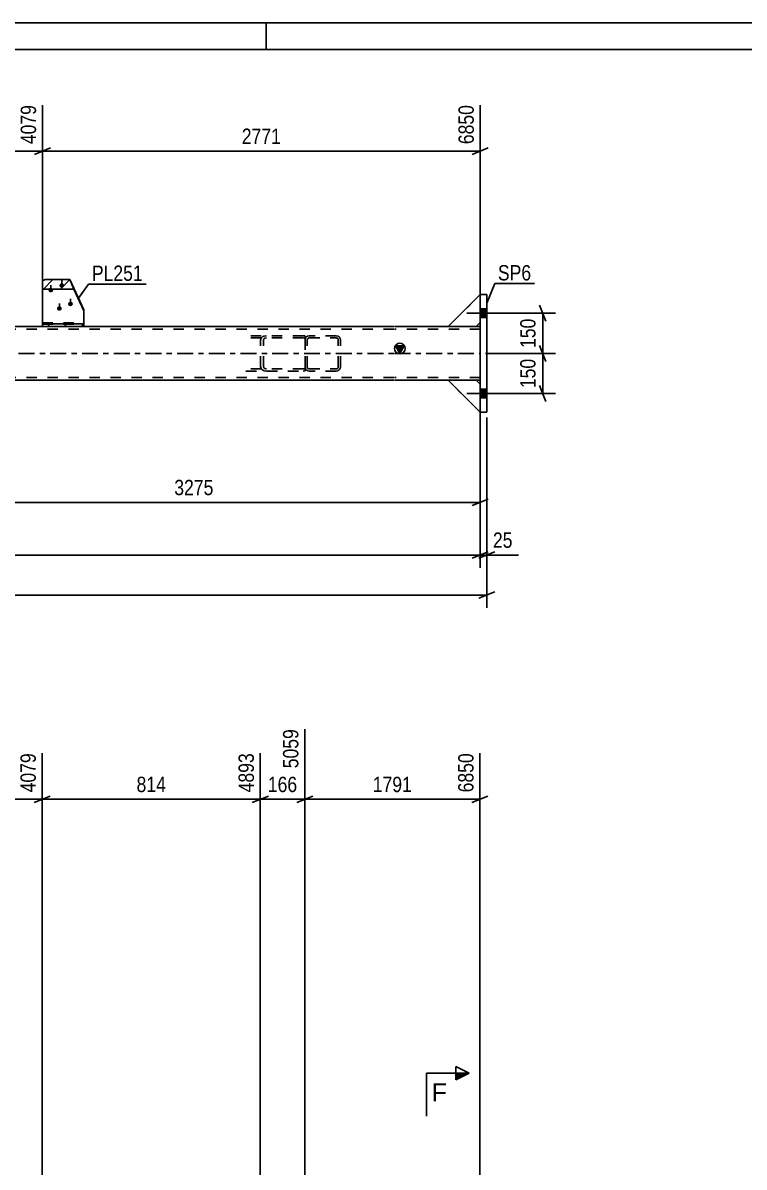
# Model space of a CAD drawing. Header units: millimetres. Extents: x 0 to 841, y 0 to 594.
# Drawn here: x 165.6 to 300.2, y 380.3 to 594 of the extents above; entities that cross this region are included whole.
import ezdxf

# ---------------------------------------------------------------- set-up
doc = ezdxf.new("R2010")
doc.units = ezdxf.units.MM
doc.linetypes.add('DXK_LINE_DOT2', pattern=[3.9198, 1.9599, -1.9599])
doc.linetypes.add('DXK_LINE_DOT3', pattern=[5.9187, 2.979, -0.9799, 0.9799, -0.9799])
doc.styles.add('Arial', font='ARIAL.TTF', dxfattribs={"height": 0.2})
doc.styles.add('Arial Narrow', font='ARIALN.TTF', dxfattribs={"height": 0.2})

# ---------------------------------------------------------------- blocks, each defined once
blk = doc.blocks.new('Unknown-761548639-1132')
at = {"color": 5, "linetype": 'Continuous'}
for p, q in [((841, 594), (0, 594)), ((211, 589), (211, 594)), ((836, 589), (5, 589))]:
    blk.add_line(p, q, dxfattribs=at)
blk = doc.blocks.new('Part-761548639-11711 - 11694')
at = {"color": 2, "linetype": 'Continuous'}
for p, q in [((252.22, 543.28), (250.97, 543.28)), ((250.97, 521.28), (250.97, 543.28)), ((252.22, 521.28), (252.22, 543.28)), ((250.97, 521.28), (252.22, 521.28)), ((252.22, 521.28), (252.22, 521.28))]:
    blk.add_line(p, q, dxfattribs=at)
at = {"color": 7, "linetype": 'DXK_LINE_DOT2'}
for p, q in [((250.97, 521.28), (250.97, 543.28)), ((252.22, 521.28), (252.22, 543.28))]:
    blk.add_line(p, q, dxfattribs=at)
blk = doc.blocks.new('Part-761548639-11719 - 11694')
at = {"color": 7, "linetype": 'DXK_LINE_DOT2'}
for p, q in [((250.22, 527.28), (244.97, 527.28)), ((244.97, 527.28), (250.97, 521.28)), ((250.97, 521.28), (244.97, 527.28)), ((250.97, 526.53), (250.22, 527.28)), ((250.97, 526.53), (250.22, 527.28)), ((250.97, 521.28), (250.97, 526.53)), ((250.97, 526.53), (250.97, 526.53)), ((250.97, 521.28), (250.97, 526.53)), ((250.97, 521.28), (250.97, 521.28))]:
    blk.add_line(p, q, dxfattribs=at)
blk = doc.blocks.new('Bolt-761548639-11764 - 11694')
at = {"linetype": 'Continuous'}
for points in [[(250.97, 540.61), (250.97, 538.96), (252.22, 538.96), (252.22, 540.61)], [(250.97, 540.61), (250.97, 538.96), (252.22, 538.96), (252.22, 540.61)], [(250.97, 525.61), (250.97, 523.96), (252.22, 523.96), (252.22, 525.61)], [(250.97, 525.61), (250.97, 523.96), (252.22, 523.96), (252.22, 525.61)]]:
    blk.add_hatch(color=1, dxfattribs=at).paths.add_polyline_path(points)
at = {"color": 1, "linetype": 'Continuous'}
for p, q in [((254.42, 539.78), (248.47, 539.78)), ((254.42, 539.78), (248.47, 539.78)), ((252.22, 540.61), (250.97, 540.61)), ((252.22, 540.61), (250.97, 540.61)), ((252.22, 538.96), (250.97, 538.96)), ((252.22, 538.96), (250.97, 538.96)), ((254.42, 524.78), (248.47, 524.78)), ((254.42, 524.78), (248.47, 524.78)), ((252.22, 525.61), (250.97, 525.61)), ((252.22, 525.61), (250.97, 525.61)), ((252.22, 523.96), (250.97, 523.96)), ((252.22, 523.96), (250.97, 523.96))]:
    blk.add_line(p, q, dxfattribs=at)
blk = doc.blocks.new('Part-761548639-11702 - 11694')
at = {"color": 7, "linetype": 'DXK_LINE_DOT2'}
for p, q in [((218.33, 535.09), (218.27, 534.78)), ((218.27, 529.78), (218.27, 534.78)), ((218.27, 534.78), (218.27, 534.78)), ((218.67, 534.78), (218.7, 534.94)), ((218.67, 534.78), (218.67, 534.78)), ((218.67, 529.78), (218.67, 534.78)), ((219.07, 535.58), (218.76, 535.52)), ((218.92, 535.15), (219.07, 535.18)), ((224.07, 535.58), (219.07, 535.58)), ((219.07, 535.18), (219.07, 535.18)), ((219.07, 535.18), (224.07, 535.18)), ((224.38, 535.52), (224.07, 535.58)), ((224.07, 535.18), (224.07, 535.18)), ((224.07, 535.18), (224.22, 535.15)), ((224.44, 534.94), (224.47, 534.78)), ((224.47, 534.78), (224.47, 534.78)), ((224.47, 529.78), (224.47, 534.78)), ((224.87, 534.78), (224.81, 535.09)), ((224.87, 529.78), (224.87, 534.78)), ((224.87, 534.78), (224.87, 534.78)), ((218.27, 529.78), (218.27, 529.78)), ((218.27, 529.78), (218.33, 529.48)), ((218.67, 529.78), (218.67, 529.78)), ((218.7, 529.63), (218.67, 529.78)), ((218.76, 529.04), (219.07, 528.98)), ((219.07, 529.38), (218.92, 529.41)), ((219.07, 529.38), (219.07, 529.38)), ((219.07, 529.38), (224.07, 529.38)), ((224.07, 528.98), (219.07, 528.98)), ((224.22, 529.41), (224.07, 529.38)), ((224.07, 529.38), (224.07, 529.38)), ((224.07, 528.98), (224.38, 529.04)), ((224.47, 529.78), (224.44, 529.63)), ((224.47, 529.78), (224.47, 529.78)), ((224.81, 529.48), (224.87, 529.78)), ((224.87, 529.78), (224.87, 529.78))]:
    blk.add_line(p, q, dxfattribs=at)
for centre, radius, start, end in [((219.07, 534.78), 0.8, 112.5, 157.5), ((219.07, 534.78), 0.4, 112.5, 157.5), ((224.07, 534.78), 0.4, 22.5, 67.5), ((224.07, 534.78), 0.8, 22.5, 67.5), ((219.07, 529.78), 0.8, 202.5, 247.5), ((219.07, 529.78), 0.4, 202.5, 247.5), ((224.07, 529.78), 0.4, 292.5, 337.5), ((224.07, 529.78), 0.8, 292.5, 337.5)]:
    blk.add_arc(centre, radius, start, end, dxfattribs=at)
blk = doc.blocks.new('Part-761548639-11716 - 11694')
at = {"color": 7, "linetype": 'DXK_LINE_DOT2'}
for p, q in [((217.93, 535.58), (207.22, 535.58)), ((217.93, 535.18), (207.22, 535.18)), ((210.05, 535.09), (209.97, 534.78)), ((209.97, 529.78), (209.97, 534.78)), ((210.52, 534.78), (210.56, 534.94)), ((210.52, 529.78), (210.52, 534.78)), ((211.07, 535.58), (210.65, 535.52)), ((210.86, 535.15), (211.07, 535.18)), ((217.93, 535.58), (218.27, 535.53)), ((217.93, 535.18), (218.14, 535.15)), ((218.14, 535.15), (218.27, 535.09)), ((218.27, 529.03), (218.27, 535.53)), ((218.27, 535.52), (218.27, 535.35)), ((218.27, 535.35), (218.27, 529.48)), ((217.93, 529.38), (207.22, 529.38)), ((207.22, 528.98), (217.93, 528.98)), ((209.97, 529.78), (210.05, 529.48)), ((210.56, 529.63), (210.52, 529.78)), ((210.65, 529.04), (211.07, 528.98)), ((211.07, 529.38), (210.86, 529.41)), ((218.14, 529.41), (217.93, 529.38)), ((217.93, 528.98), (218.27, 529.03)), ((218.27, 529.48), (218.14, 529.41)), ((218.27, 529.22), (218.27, 529.48)), ((218.27, 529.04), (218.27, 529.22))]:
    blk.add_line(p, q, dxfattribs=at)
for centre, radius, start, end in [((210.9, 534.55), 1, 104.5558, 147.5913), ((210.98, 534.67), 0.501, 104.5558, 147.5913), ((210.9, 530.01), 1, 212.4087, 255.4442), ((210.98, 529.9), 0.501, 212.4087, 255.4442)]:
    blk.add_arc(centre, radius, start, end, dxfattribs=at)
blk = doc.blocks.new('Part-761548639-11717 - 11694')
at = {"color": 7, "linetype": 'DXK_LINE_DOT2'}
for p, q in [((250.22, 527.28), (244.97, 527.28)), ((244.97, 527.28), (250.97, 521.28)), ((250.97, 521.28), (244.97, 527.28)), ((250.97, 526.53), (250.22, 527.28)), ((250.97, 526.53), (250.22, 527.28)), ((250.97, 521.28), (250.97, 526.53)), ((250.97, 526.53), (250.97, 526.53)), ((250.97, 521.28), (250.97, 526.53)), ((250.97, 521.28), (250.97, 521.28))]:
    blk.add_line(p, q, dxfattribs=at)
blk = doc.blocks.new('Part-761548639-11718 - 11694')
at = {"color": 2, "linetype": 'Continuous'}
for p, q in [((250.22, 527.28), (244.97, 527.28)), ((244.97, 527.28), (250.97, 521.28)), ((250.97, 526.53), (250.22, 527.28))]:
    blk.add_line(p, q, dxfattribs=at)
at = {"color": 7, "linetype": 'DXK_LINE_DOT2'}
for p, q in [((250.97, 521.28), (244.97, 527.28)), ((250.97, 526.53), (250.22, 527.28)), ((250.97, 521.28), (250.97, 526.53)), ((250.97, 526.53), (250.97, 526.53)), ((250.97, 521.28), (250.97, 526.53)), ((250.97, 521.28), (250.97, 521.28))]:
    blk.add_line(p, q, dxfattribs=at)
blk = doc.blocks.new('Part-761548639-11720 - 11694')
at = {"color": 7, "linetype": 'DXK_LINE_DOT2'}
for p, q in [((244.97, 537.28), (250.97, 543.28)), ((250.97, 543.28), (244.97, 537.28)), ((250.97, 543.28), (250.97, 538.03)), ((250.97, 543.28), (250.97, 543.28)), ((250.97, 538.03), (250.97, 543.28)), ((250.22, 537.28), (244.97, 537.28)), ((250.22, 537.28), (250.97, 538.03)), ((250.97, 538.03), (250.22, 537.28)), ((250.97, 538.03), (250.97, 538.03))]:
    blk.add_line(p, q, dxfattribs=at)
blk = doc.blocks.new('Part-761548639-11721 - 11694')
at = {"color": 2, "linetype": 'Continuous'}
for p, q in [((250.97, 543.28), (244.97, 537.28)), ((244.97, 537.28), (244.97, 537.28)), ((250.22, 537.28), (244.97, 537.28)), ((250.97, 538.03), (250.22, 537.28)), ((250.22, 537.28), (250.22, 537.28))]:
    blk.add_line(p, q, dxfattribs=at)
at = {"color": 7, "linetype": 'DXK_LINE_DOT2'}
for p, q in [((244.97, 537.28), (250.97, 543.28)), ((250.97, 543.28), (250.97, 538.03)), ((250.97, 543.28), (250.97, 543.28)), ((250.97, 543.28), (250.97, 538.03)), ((250.97, 538.03), (250.22, 537.28)), ((250.97, 538.03), (250.97, 538.03))]:
    blk.add_line(p, q, dxfattribs=at)
blk = doc.blocks.new('Part-761548639-11722 - 11694')
at = {"color": 7, "linetype": 'DXK_LINE_DOT2'}
for p, q in [((244.97, 537.28), (250.97, 543.28)), ((250.97, 543.28), (244.97, 537.28)), ((250.97, 543.28), (250.97, 538.03)), ((250.97, 543.28), (250.97, 543.28)), ((250.97, 538.03), (250.97, 543.28)), ((250.22, 537.28), (244.97, 537.28)), ((250.22, 537.28), (250.97, 538.03)), ((250.97, 538.03), (250.22, 537.28)), ((250.97, 538.03), (250.97, 538.03))]:
    blk.add_line(p, q, dxfattribs=at)
blk = doc.blocks.new('Part-761548639-11749 - 11694')
at = {"linetype": 'Continuous'}
h = blk.add_hatch(dxfattribs=at)
h.set_pattern_fill('', scale=0.7, style=0, pattern_type=0)
h.set_pattern_definition([(45, (176.9843, 537.7828), (-1.57154, 1.57154), [])])
h.paths.add_polyline_path([(176.98, 537.28), (176.98, 537.78), (169.26, 537.78), (169.26, 537.28)])
at = {"color": 7, "linetype": 'DXK_LINE_DOT2'}
for p, q in [((176.98, 537.78), (169.26, 537.78)), ((169.26, 537.78), (169.26, 537.28)), ((169.26, 537.28), (176.98, 537.28)), ((176.98, 537.28), (176.98, 537.78))]:
    blk.add_line(p, q, dxfattribs=at)
at = {"color": 2, "linetype": 'Continuous'}
for p, q in [((169.26, 537.78), (176.98, 537.78)), ((169.26, 537.78), (169.26, 537.28)), ((169.26, 537.28), (176.98, 537.28)), ((176.98, 537.78), (176.98, 537.28))]:
    blk.add_line(p, q, dxfattribs=at)
blk = doc.blocks.new('Part-761548639-11758 - 11694')
at = {"linetype": 'Continuous'}
blk.add_hatch(color=2, dxfattribs=at).paths.add_polyline_path([(235.97, 532.28), (235.17, 533.68), (236.77, 533.68)])
at = {"color": 2, "linetype": 'Continuous'}
for p, q in [((42.92, 537.28), (42.17, 537.28)), ((58.17, 537.28), (48.17, 537.28)), ((116.61, 537.28), (58.27, 537.28)), ((144.07, 537.28), (124.33, 537.28)), ((169.26, 537.28), (149.07, 537.28)), ((234.87, 537.28), (176.98, 537.28)), ((244.97, 537.28), (234.97, 537.28)), ((250.97, 537.28), (250.22, 537.28)), ((42.17, 528.28), (42.17, 536.28)), ((250.97, 536.28), (250.97, 528.28)), ((235.97, 532.28), (235.17, 533.68)), ((235.17, 533.68), (236.77, 533.68)), ((236.77, 533.68), (235.97, 532.28)), ((42.92, 527.28), (42.17, 527.28)), ((58.17, 527.28), (48.17, 527.28)), ((144.07, 527.28), (58.27, 527.28)), ((234.87, 527.28), (149.07, 527.28)), ((244.97, 527.28), (234.97, 527.28)), ((250.97, 527.28), (250.22, 527.28))]:
    blk.add_line(p, q, dxfattribs=at)
at = {"color": 7, "linetype": 'DXK_LINE_DOT2'}
for p, q in [((42.17, 537.28), (42.17, 527.28)), ((42.17, 536.28), (42.17, 537.28)), ((42.17, 537.28), (42.17, 537.28)), ((58.17, 536.78), (42.17, 536.78)), ((42.17, 536.78), (42.17, 536.74)), ((42.17, 536.74), (42.17, 536.28)), ((48.17, 537.28), (42.92, 537.28)), ((234.87, 536.78), (58.27, 536.78)), ((124.33, 537.28), (116.61, 537.28)), ((149.07, 537.28), (144.07, 537.28)), ((176.98, 537.28), (169.26, 537.28)), ((250.97, 536.78), (234.97, 536.78)), ((250.22, 537.28), (244.97, 537.28)), ((250.97, 527.28), (250.97, 537.28)), ((250.97, 537.28), (250.97, 536.99)), ((250.97, 536.99), (250.97, 536.28)), ((250.97, 536.78), (250.97, 536.78)), ((250.97, 536.67), (250.97, 536.28)), ((42.17, 527.9), (42.17, 528.28)), ((42.17, 527.28), (42.17, 528.28)), ((250.97, 527.28), (250.97, 528.28)), ((250.97, 527.82), (250.97, 528.28)), ((250.97, 527.78), (250.97, 527.82)), ((58.17, 527.78), (42.17, 527.78)), ((42.17, 527.28), (42.17, 527.28)), ((42.17, 527.28), (42.17, 527.28)), ((48.17, 527.28), (42.92, 527.28)), ((234.87, 527.78), (58.27, 527.78)), ((149.07, 527.28), (144.07, 527.28)), ((250.97, 527.78), (234.97, 527.78)), ((250.22, 527.28), (244.97, 527.28)), ((250.97, 527.78), (250.97, 527.78)), ((250.97, 527.28), (250.97, 527.28))]:
    blk.add_line(p, q, dxfattribs=at)
at = {"color": 7, "linetype": 'DXK_LINE_DOT3'}
for p, q in [((42.17, 532.28), (58.17, 532.28)), ((58.27, 532.28), (234.87, 532.28)), ((234.97, 532.28), (250.97, 532.28))]:
    blk.add_line(p, q, dxfattribs=at)
at = {"color": 2, "linetype": 'Continuous'}
blk.add_circle((235.97, 533.18), 1, dxfattribs=at)
blk = doc.blocks.new('Part-761548639-11760 - 11694')
at = {"linetype": 'Continuous'}
h = blk.add_hatch(dxfattribs=at)
h.set_pattern_fill('', scale=0.7, style=0, pattern_type=0)
h.set_pattern_definition([(45, (174.367, 546.0536), (-1.5715, 1.5715), [])])
h.paths.add_polyline_path([(175.09, 544.3), (174.37, 546.05), (169.74, 546.05), (169.26, 545.81), (169.26, 544.3)])
at = {"color": 2, "linetype": 'Continuous'}
for p, q in [((169.26, 545.84), (169.74, 546.05)), ((169.26, 545.81), (169.74, 546.05)), ((169.26, 545.81), (169.26, 545.84)), ((169.26, 544.3), (169.26, 545.81)), ((169.74, 546.05), (174.37, 546.05)), ((176.98, 540.44), (174.37, 546.05)), ((174.37, 546.05), (175.09, 544.3)), ((169.26, 544.3), (169.26, 537.78)), ((175.09, 544.3), (169.26, 544.3)), ((176.98, 540.23), (175.09, 544.3)), ((176.98, 540.44), (176.98, 540.23)), ((176.98, 540.23), (176.98, 537.78))]:
    blk.add_line(p, q, dxfattribs=at)
at = {"color": 7, "linetype": 'DXK_LINE_DOT2'}
for p, q in [((169.26, 545.81), (169.26, 544.3)), ((169.26, 537.96), (169.26, 537.76)), ((169.26, 537.96), (176.98, 537.96)), ((169.26, 537.76), (176.98, 537.76)), ((176.98, 537.76), (176.98, 537.78))]:
    blk.add_line(p, q, dxfattribs=at)
blk = doc.blocks.new('Bolt-761548639-11772 - 11694')
at = {"linetype": 'Continuous'}
for points in [[(172.87, 545.38), (172.97, 545.37), (173.06, 545.34), (173.14, 545.3), (173.21, 545.24), (173.26, 545.16), (173.3, 545.08), (173.32, 545), (173.32, 544.91), (173.3, 544.82), (173.26, 544.74), (173.21, 544.67), (173.14, 544.61), (173.06, 544.57), (172.97, 544.54), (172.87, 544.53), (172.78, 544.54), (172.69, 544.57), (172.61, 544.61), (172.54, 544.67), (172.48, 544.74), (172.45, 544.82), (172.43, 544.91), (172.43, 545), (172.45, 545.08), (172.48, 545.16), (172.54, 545.24), (172.61, 545.3), (172.69, 545.34), (172.78, 545.37)], [(170.81, 544.53), (170.91, 544.52), (171, 544.49), (171.08, 544.45), (171.15, 544.39), (171.2, 544.32), (171.24, 544.24), (171.26, 544.15), (171.26, 544.06), (171.24, 543.97), (171.2, 543.89), (171.15, 543.82), (171.08, 543.76), (171, 543.72), (170.91, 543.69), (170.81, 543.68), (170.72, 543.69), (170.63, 543.72), (170.55, 543.76), (170.48, 543.82), (170.42, 543.89), (170.38, 543.97), (170.37, 544.06), (170.37, 544.15), (170.38, 544.24), (170.42, 544.32), (170.48, 544.39), (170.55, 544.45), (170.63, 544.49), (170.72, 544.52)], [(172.42, 541.08), (172.51, 541.08), (172.6, 541.05), (172.68, 541), (172.75, 540.94), (172.81, 540.87), (172.85, 540.79), (172.87, 540.71), (172.87, 540.62), (172.85, 540.53), (172.81, 540.45), (172.75, 540.38), (172.68, 540.32), (172.6, 540.28), (172.51, 540.25), (172.42, 540.24), (172.32, 540.25), (172.23, 540.28), (172.15, 540.32), (172.08, 540.38), (172.03, 540.45), (171.99, 540.53), (171.97, 540.62), (171.97, 540.71), (171.99, 540.79), (172.03, 540.87), (172.08, 540.94), (172.15, 541), (172.23, 541.05), (172.32, 541.08)], [(174.48, 541.93), (174.57, 541.92), (174.66, 541.9), (174.74, 541.85), (174.81, 541.79), (174.87, 541.72), (174.91, 541.64), (174.93, 541.55), (174.93, 541.47), (174.91, 541.38), (174.87, 541.3), (174.81, 541.23), (174.74, 541.17), (174.66, 541.12), (174.57, 541.1), (174.48, 541.09), (174.39, 541.1), (174.3, 541.12), (174.21, 541.17), (174.14, 541.23), (174.09, 541.3), (174.05, 541.38), (174.03, 541.47), (174.03, 541.55), (174.05, 541.64), (174.09, 541.72), (174.14, 541.79), (174.21, 541.85), (174.3, 541.9), (174.39, 541.92)]]:
    blk.add_hatch(color=1, dxfattribs=at).paths.add_polyline_path(points)
at = {"color": 1, "linetype": 'Continuous'}
for p, q in [((170.81, 543.76), (170.81, 545.05)), ((172.87, 544.61), (172.87, 545.89)), ((172.42, 540.32), (172.42, 541.6)), ((174.48, 541.17), (174.48, 542.45))]:
    blk.add_line(p, q, dxfattribs=at)
blk = doc.blocks.new('StraightDimension-761548639-10397 - 3536')
at = {"color": 7, "linetype": 'Continuous'}
for p, q in [((218.22, 352.54), (218.22, 462.11)), ((209.92, 353.35), (209.92, 457.61)), ((208.42, 448.4), (211.42, 449.6)), ((209.92, 449), (218.22, 449)), ((219.72, 449.6), (216.72, 448.4))]:
    blk.add_line(p, q, dxfattribs=at)
at = {"color": 0}
blk.add_wipeout([(217.41, 449.75), (217.41, 453.95), (210.72, 453.95), (210.72, 449.75)], dxfattribs=at)
at = {"color": 0, "linetype": 'Continuous'}
blk.add_wipeout([(217.62, 462.71), (213.42, 462.71), (213.42, 454.2), (217.62, 454.2)], dxfattribs=at)
at = {"color": 3, "linetype": 'Continuous', "style": 'Arial Narrow'}
blk.add_text('5059', height=2.863, rotation=90.0002, dxfattribs=at).set_placement((217.02, 454.8))
at = {"color": 3, "style": 'Arial Narrow'}
blk.add_text('166', height=2.863, dxfattribs=at).set_placement((211.32, 450.35))
blk = doc.blocks.new('StraightDimension-761548639-10396 - 3536')
at = {"color": 7, "linetype": 'Continuous'}
for p, q in [((218.22, 352.54), (218.22, 462.11)), ((250.91, 368.35), (250.91, 457.61)), ((219.72, 449.6), (216.72, 448.4)), ((218.22, 449), (250.91, 449)), ((249.41, 448.4), (252.41, 449.6))]:
    blk.add_line(p, q, dxfattribs=at)
at = {"color": 0, "linetype": 'Continuous'}
blk.add_wipeout([(250.31, 458.21), (246.11, 458.21), (246.11, 449.7), (250.31, 449.7)], dxfattribs=at)
at = {"color": 0}
blk.add_wipeout([(238.82, 449.75), (238.82, 453.95), (230.31, 453.95), (230.31, 449.75)], dxfattribs=at)
at = {"color": 3, "linetype": 'Continuous', "style": 'Arial Narrow'}
blk.add_text('6850', height=2.863, rotation=90.0002, dxfattribs=at).set_placement((249.71, 450.3))
at = {"color": 3, "style": 'Arial Narrow'}
blk.add_text('1791', height=2.863, dxfattribs=at).set_placement((230.91, 450.35))
blk = doc.blocks.new('StraightDimension-761548639-10398 - 3536')
at = {"color": 7, "linetype": 'Continuous'}
for p, q in [((169.21, 368.35), (169.21, 457.61)), ((209.92, 353.35), (209.92, 457.61)), ((170.71, 449.6), (167.71, 448.4)), ((169.21, 449), (209.92, 449)), ((208.42, 448.4), (211.42, 449.6))]:
    blk.add_line(p, q, dxfattribs=at)
at = {"color": 0, "linetype": 'Continuous'}
blk.add_wipeout([(209.32, 458.21), (205.12, 458.21), (205.12, 449.7), (209.32, 449.7)], dxfattribs=at)
at = {"color": 0}
blk.add_wipeout([(192.9, 449.75), (192.9, 453.95), (186.22, 453.95), (186.22, 449.75)], dxfattribs=at)
at = {"color": 3, "linetype": 'Continuous', "style": 'Arial Narrow'}
blk.add_text('4893', height=2.863, rotation=90.0002, dxfattribs=at).set_placement((208.72, 450.3))
at = {"color": 3, "style": 'Arial Narrow'}
blk.add_text('814', height=2.863, dxfattribs=at).set_placement((186.82, 450.35))
blk = doc.blocks.new('StraightDimension-761548639-10399 - 3536')
at = {"color": 7, "linetype": 'Continuous'}
for p, q in [((143.22, 353.35), (143.22, 457.61)), ((169.21, 368.35), (169.21, 457.61)), ((144.72, 449.6), (141.72, 448.4)), ((143.22, 449), (169.21, 449)), ((167.71, 448.4), (170.71, 449.6))]:
    blk.add_line(p, q, dxfattribs=at)
at = {"color": 0, "linetype": 'Continuous'}
blk.add_wipeout([(168.61, 458.21), (164.41, 458.21), (164.41, 449.7), (168.61, 449.7)], dxfattribs=at)
at = {"color": 0}
blk.add_wipeout([(159.55, 449.75), (159.55, 453.95), (152.87, 453.95), (152.87, 449.75)], dxfattribs=at)
at = {"color": 3, "linetype": 'Continuous', "style": 'Arial Narrow'}
blk.add_text('4079', height=2.863, rotation=90.0002, dxfattribs=at).set_placement((168.01, 450.3))
at = {"color": 3, "style": 'Arial Narrow'}
blk.add_text('520', height=2.863, dxfattribs=at).set_placement((153.47, 450.35))
blk = doc.blocks.new('StraightDimension-761548639-12759 - 11694')
at = {"color": 7, "linetype": 'Continuous'}
for p, q in [((250.97, 520.28), (250.97, 492.22)), ((252.22, 520.28), (252.22, 492.22)), ((249.47, 494.02), (252.47, 495.22)), ((253.72, 495.22), (250.72, 494.02)), ((250.97, 494.62), (252.22, 494.62))]:
    blk.add_line(p, q, dxfattribs=at)
at = {"color": 0}
blk.add_wipeout([(257.6, 495.37), (257.6, 499.57), (252.74, 499.57), (252.74, 495.37)], dxfattribs=at)
at = {"color": 7, "linetype": 'Continuous'}
blk.add_line((252.22, 494.62), (258.13, 494.62), dxfattribs=at)
blk.add_line((252.22, 494.62), (258.13, 494.62), dxfattribs=at)
at = {"color": 3, "style": 'Arial Narrow'}
blk.add_text('25', height=2.863, dxfattribs=at).set_placement((253.34, 495.97))
blk = doc.blocks.new('StraightDimension-761548639-12563 - 11694')
at = {"color": 7, "linetype": 'Continuous'}
for p, q in [((144.07, 538.28), (144.07, 578.66)), ((169.26, 538.28), (169.26, 578.66)), ((145.57, 570.65), (142.57, 569.45)), ((167.76, 569.45), (170.76, 570.65)), ((144.07, 570.05), (169.26, 570.05))]:
    blk.add_line(p, q, dxfattribs=at)
at = {"color": 0, "linetype": 'Continuous'}
blk.add_wipeout([(168.66, 579.26), (164.46, 579.26), (164.46, 570.75), (168.66, 570.75)], dxfattribs=at)
at = {"color": 0}
blk.add_wipeout([(160.01, 570.8), (160.01, 575), (153.32, 575), (153.32, 570.8)], dxfattribs=at)
at = {"color": 3, "linetype": 'Continuous', "style": 'Arial Narrow'}
blk.add_text('4079', height=2.863, rotation=90.0002, dxfattribs=at).set_placement((168.06, 571.35))
at = {"color": 3, "style": 'Arial Narrow'}
blk.add_text('504', height=2.863, dxfattribs=at).set_placement((153.92, 571.4))
blk = doc.blocks.new('StraightDimension-761548639-12841 - 11694')
at = {"color": 7, "linetype": 'Continuous'}
for p, q in [((40.92, 520.28), (40.92, 484.74)), ((252.22, 520.28), (252.22, 484.74)), ((42.42, 487.74), (39.42, 486.54)), ((250.72, 486.54), (253.72, 487.74)), ((40.92, 487.14), (252.22, 487.14))]:
    blk.add_line(p, q, dxfattribs=at)
at = {"color": 0}
blk.add_wipeout([(150.83, 487.89), (150.83, 492.09), (142.31, 492.09), (142.31, 487.89)], dxfattribs=at)
at = {"color": 3, "style": 'Arial Narrow'}
blk.add_text('6900', height=2.863, dxfattribs=at).set_placement((142.91, 488.49))
blk = doc.blocks.new('StraightDimension-761548639-12760 - 11694')
at = {"color": 7, "linetype": 'Continuous'}
for p, q in [((42.17, 520.28), (42.17, 492.22)), ((250.97, 520.28), (250.97, 492.22)), ((43.67, 495.22), (40.67, 494.02)), ((42.17, 494.62), (250.97, 494.62)), ((249.47, 494.02), (252.47, 495.22))]:
    blk.add_line(p, q, dxfattribs=at)
at = {"color": 0}
blk.add_wipeout([(150.83, 495.37), (150.83, 499.57), (142.31, 499.57), (142.31, 495.37)], dxfattribs=at)
at = {"color": 3, "style": 'Arial Narrow'}
blk.add_text('6850', height=2.863, dxfattribs=at).set_placement((142.91, 495.97))
blk = doc.blocks.new('StraightDimension-761548639-12318 - 11694')
at = {"color": 7, "linetype": 'Continuous'}
for p, q in [((251.97, 532.28), (265.04, 532.28)), ((262.04, 533.78), (263.24, 530.78)), ((262.64, 524.78), (262.64, 532.28)), ((263.24, 523.28), (262.04, 526.28)), ((253.22, 524.78), (265.04, 524.78))]:
    blk.add_line(p, q, dxfattribs=at)
at = {"color": 0}
blk.add_wipeout([(261.89, 531.87), (257.69, 531.87), (257.69, 525.19), (261.89, 525.19)], dxfattribs=at)
at = {"color": 3, "style": 'Arial Narrow'}
blk.add_text('150', height=2.863, rotation=90.0002, dxfattribs=at).set_placement((261.29, 525.79))
blk = doc.blocks.new('StraightDimension-761548639-11858 - 11694')
at = {"color": 7, "linetype": 'Continuous'}
for p, q in [((144.07, 526.28), (144.07, 502.05)), ((250.97, 526.28), (250.97, 502.05)), ((145.57, 505.05), (142.57, 503.85)), ((144.07, 504.45), (250.97, 504.45)), ((249.47, 503.85), (252.47, 505.05))]:
    blk.add_line(p, q, dxfattribs=at)
at = {"color": 0}
blk.add_wipeout([(201.78, 505.2), (201.78, 509.4), (193.26, 509.4), (193.26, 505.2)], dxfattribs=at)
at = {"color": 3, "style": 'Arial Narrow'}
blk.add_text('3275', height=2.863, dxfattribs=at).set_placement((193.86, 505.8))
blk = doc.blocks.new('StraightDimension-761548639-12317 - 11694')
at = {"color": 7, "linetype": 'Continuous'}
for p, q in [((262.04, 541.28), (263.24, 538.28)), ((253.22, 539.78), (265.04, 539.78)), ((262.64, 532.28), (262.64, 539.78)), ((251.97, 532.28), (265.04, 532.28)), ((263.24, 530.78), (262.04, 533.78))]:
    blk.add_line(p, q, dxfattribs=at)
at = {"color": 0}
blk.add_wipeout([(261.89, 539.37), (257.69, 539.37), (257.69, 532.69), (261.89, 532.69)], dxfattribs=at)
at = {"color": 3, "style": 'Arial Narrow'}
blk.add_text('150', height=2.863, rotation=90.0002, dxfattribs=at).set_placement((261.29, 533.29))
blk = doc.blocks.new('StraightDimension-761548639-12562 - 11694')
at = {"color": 7, "linetype": 'Continuous'}
for p, q in [((169.26, 538.28), (169.26, 578.66)), ((250.97, 538.28), (250.97, 578.66)), ((170.76, 570.65), (167.76, 569.45)), ((249.47, 569.45), (252.47, 570.65)), ((169.26, 570.05), (250.97, 570.05))]:
    blk.add_line(p, q, dxfattribs=at)
at = {"color": 0, "linetype": 'Continuous'}
blk.add_wipeout([(250.37, 579.26), (246.17, 579.26), (246.17, 570.75), (250.37, 570.75)], dxfattribs=at)
at = {"color": 0}
blk.add_wipeout([(214.37, 570.8), (214.37, 575), (205.86, 575), (205.86, 570.8)], dxfattribs=at)
at = {"color": 3, "linetype": 'Continuous', "style": 'Arial Narrow'}
blk.add_text('6850', height=2.863, rotation=90.0002, dxfattribs=at).set_placement((249.77, 571.35))
at = {"color": 3, "style": 'Arial Narrow'}
blk.add_text('2771', height=2.863, dxfattribs=at).set_placement((206.46, 571.4))
blk = doc.blocks.new('SectionMark-761548639-19281 - 3536')
at = {"linetype": 'Continuous'}
blk.add_hatch(color=6, dxfattribs=at).paths.add_polyline_path([(246.41, 396.61), (246.41, 397.86), (248.91, 397.86)])
at = {"color": 6, "linetype": 'Continuous'}
for p, q in [((240.91, 397.86), (248.91, 397.86)), ((246.41, 396.61), (246.41, 399.11)), ((246.41, 399.11), (248.91, 397.86)), ((248.91, 397.86), (246.41, 396.61))]:
    blk.add_line(p, q, dxfattribs=at)
at = {"color": 0, "linetype": 'Continuous'}
blk.add_wipeout([(244.76, 392.61), (244.76, 396.11), (241.91, 396.11), (241.91, 392.61)], dxfattribs=at)
at = {"color": 6, "linetype": 'Continuous'}
blk.add_line((240.91, 397.86), (240.91, 389.86), dxfattribs=at)
at = {"color": 3, "linetype": 'Continuous', "style": 'Arial'}
blk.add_text('F', height=3.34, dxfattribs=at).set_placement((241.91, 392.61))
blk = doc.blocks.new('Mark-761548639-12335 - 11694')
at = {"color": 0}
blk.add_wipeout([(260.48, 545.9), (260.48, 548.9), (254.27, 548.9), (254.27, 545.9)], dxfattribs=at)
blk.add_wipeout([(260.48, 545.9), (260.48, 548.9), (254.27, 548.9), (254.27, 545.9)], dxfattribs=at)
at = {"color": 30, "linetype": 'Continuous'}
for p, q in [((252.22, 541.65), (253.67, 545.3)), ((253.67, 545.3), (261.08, 545.3))]:
    blk.add_line(p, q, dxfattribs=at)
at = {"color": 3, "style": 'Arial Narrow'}
blk.add_text('SP6', height=2.863, dxfattribs=at).set_placement((254.27, 545.9))
blk = doc.blocks.new('Mark-761548639-12423 - 11694')
at = {"color": 0}
blk.add_wipeout([(187.99, 545.82), (187.99, 548.82), (178.48, 548.82), (178.48, 545.82)], dxfattribs=at)
blk.add_wipeout([(187.99, 545.82), (187.99, 548.82), (178.48, 548.82), (178.48, 545.82)], dxfattribs=at)
at = {"color": 30, "linetype": 'Continuous'}
for p, q in [((175.97, 542.6), (177.88, 545.22)), ((177.88, 545.22), (188.59, 545.22))]:
    blk.add_line(p, q, dxfattribs=at)
at = {"color": 3, "style": 'Arial Narrow'}
blk.add_text('PL251', height=2.863, dxfattribs=at).set_placement((178.48, 545.82))

msp = doc.modelspace()

# ---------------------------------------------------------------- block references
for name in ['Unknown-761548639-1132', 'Part-761548639-11760 - 11694', 'Bolt-761548639-11772 - 11694', 'Part-761548639-11720 - 11694', 'Part-761548639-11721 - 11694', 'Part-761548639-11722 - 11694', 'Part-761548639-11711 - 11694', 'Bolt-761548639-11764 - 11694', 'Part-761548639-11758 - 11694', 'Part-761548639-11749 - 11694', 'Part-761548639-11716 - 11694', 'Part-761548639-11702 - 11694', 'Part-761548639-11719 - 11694', 'Part-761548639-11717 - 11694', 'Part-761548639-11718 - 11694']:
    msp.add_blockref(name, (0, 0))

# ---------------------------------------------------------------- next in the draw order: block references
for name in ['StraightDimension-761548639-12563 - 11694', 'StraightDimension-761548639-12318 - 11694', 'StraightDimension-761548639-12759 - 11694', 'StraightDimension-761548639-10397 - 3536']:
    msp.add_blockref(name, (0, 0))

# ---------------------------------------------------------------- next in the draw order: block references
for name in ['StraightDimension-761548639-12317 - 11694', 'StraightDimension-761548639-12841 - 11694', 'StraightDimension-761548639-10396 - 3536', 'StraightDimension-761548639-10398 - 3536']:
    msp.add_blockref(name, (0, 0))

# ---------------------------------------------------------------- next in the draw order: block references
for name in ['StraightDimension-761548639-12562 - 11694', 'StraightDimension-761548639-12760 - 11694', 'StraightDimension-761548639-10399 - 3536', 'SectionMark-761548639-19281 - 3536']:
    msp.add_blockref(name, (0, 0))

# ---------------------------------------------------------------- next in the draw order: block references
for name in ['Mark-761548639-12423 - 11694', 'Mark-761548639-12335 - 11694', 'StraightDimension-761548639-11858 - 11694']:
    msp.add_blockref(name, (0, 0))

doc.saveas('drawing.dxf')
